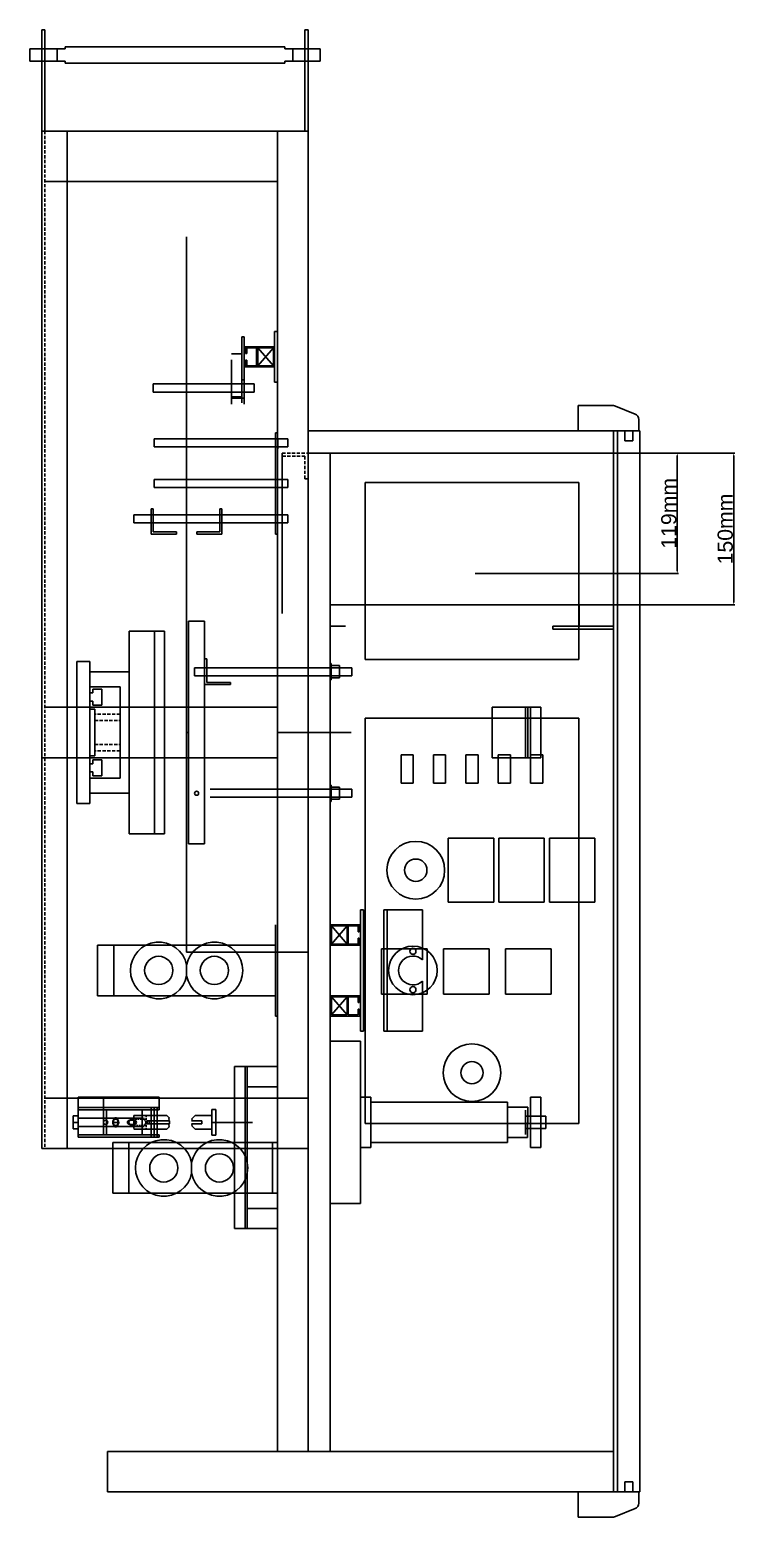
# Model space of a CAD drawing. Header units: centimetres. Extents: x -10816 to 16897, y 31630 to 109107.
# Drawn here: x -4072 to -3375, y 31630 to 33099 of the extents above; entities that cross this region are included whole.
import ezdxf

# ---------------------------------------------------------------- set-up
doc = ezdxf.new("R2010")
doc.units = ezdxf.units.CM
doc.header["$LTSCALE"] = 0.5
doc.linetypes.add('DASHED2', pattern=[9.525, 6.35, -3.175])
doc.linetypes.add('TRAZOS2', pattern=[9.525, 6.35, -3.175])
doc.styles.get("Standard").update_dxf_attribs({"font": 'arial.ttf'})
doc.dimstyles.new('ISO-25', dxfattribs={"dimtxt": 15, "dimasz": 2.5, "dimexe": 1.25, "dimexo": 0.625, "dimtad": 1, "dimtxsty": 'Standard', "dimcen": 2.5, "dimclrd": 1, "dimclre": 1, "dimadec": 0, "dimazin": 0, "dimtfac": 1, "dimtmove": 0, "dimatfit": 3, "dimfxl": 1, "dimarcsym": 0})

# ---------------------------------------------------------------- blocks, each defined once
blk = doc.blocks.new('*D118')
at = {"color": 1, "lineweight": -2, "transparency": 16777216}
for p, q in [((-3494.1, 32680.9), (-3374.8, 32680.9)), ((-3376.1, 32678.4), (-3376.1, 32533.4)), ((-3494.1, 32530.9), (-3374.8, 32530.9))]:
    blk.add_line(p, q, dxfattribs=at)
at = {"color": 1, "transparency": 16777216}
for points in [[(-3376.5, 32678.4), (-3375.7, 32678.4), (-3376.1, 32680.9)], [(-3376.5, 32533.4), (-3375.7, 32533.4), (-3376.1, 32530.9)]]:
    blk.add_solid(points, dxfattribs=at)
at = {"layer": 'Defpoints', "color": 0, "transparency": 16777216}
for p in [(-3494.8, 32680.9), (-3494.8, 32530.9), (-3376.1, 32530.9)]:
    blk.add_point(p, dxfattribs=at)
at = {"color": 0, "transparency": 16777216, "insert": (-3384.4, 32605.9), "char_height": 15, "attachment_point": 5, "rotation": 90}
blk.add_mtext('150mm', dxfattribs=at)
blk = doc.blocks.new('*D119')
at = {"color": 1, "lineweight": -2, "transparency": 16777216}
for p, q in [((-3494.1, 32680.9), (-3430.5, 32680.9)), ((-3431.8, 32678.4), (-3431.8, 32564.4)), ((-3494.1, 32561.9), (-3430.5, 32561.9))]:
    blk.add_line(p, q, dxfattribs=at)
at = {"color": 1, "transparency": 16777216}
for points in [[(-3432.2, 32678.4), (-3431.4, 32678.4), (-3431.8, 32680.9)], [(-3432.2, 32564.4), (-3431.4, 32564.4), (-3431.8, 32561.9)]]:
    blk.add_solid(points, dxfattribs=at)
at = {"layer": 'Defpoints', "color": 0, "transparency": 16777216}
for p in [(-3494.8, 32680.9), (-3494.8, 32561.9), (-3431.8, 32561.9)]:
    blk.add_point(p, dxfattribs=at)
at = {"color": 0, "transparency": 16777216, "insert": (-3440.1, 32621.4), "char_height": 15, "attachment_point": 5, "rotation": 90}
blk.add_mtext('119mm', dxfattribs=at)

msp = doc.modelspace()

# ---------------------------------------------------------------- linework, layer by layer
for p, q in [((-4059.761, 32998.938), (-4059.761, 33098.938)), ((-4059.761, 33098.938), (-4056.761, 33098.938)), ((-4056.761, 33098.938), (-4056.761, 32998.938)), ((-4056.761, 33098.938), (-4056.761, 33073.938)), ((-3796.761, 33098.938), (-3799.761, 33098.938)), ((-3799.761, 33098.938), (-3799.761, 32998.938)), ((-3796.761, 32998.938), (-3796.761, 33098.938)), ((-4036.811, 33081.938), (-3819.761, 33081.938)), ((-4036.761, 33081.938), (-4036.761, 33081.938)), ((-4036.761, 33081.938), (-4036.761, 33079.938)), ((-3819.761, 33081.938), (-3819.761, 33079.938)), ((-4071.761, 33067.938), (-4071.761, 33079.938)), ((-4036.761, 33079.938), (-4071.761, 33079.938)), ((-4071.761, 33079.938), (-4071.761, 33067.938)), ((-4071.761, 33067.938), (-4036.761, 33067.938)), ((-4036.761, 33079.938), (-4044.761, 33079.938)), ((-4044.761, 33079.938), (-4044.761, 33067.938)), ((-4036.761, 33067.938), (-4036.761, 33065.938)), ((-3819.761, 33079.938), (-3784.761, 33079.938)), ((-3819.761, 33079.938), (-3811.761, 33079.938)), ((-3784.761, 33067.938), (-3819.761, 33067.938)), ((-3819.761, 33067.938), (-3819.761, 33065.938)), ((-3811.761, 33079.938), (-3811.761, 33067.938)), ((-3796.761, 33079.938), (-3796.761, 33067.938)), ((-3796.761, 33067.938), (-3796.761, 33073.938)), ((-3784.761, 33079.938), (-3784.761, 33067.938)), ((-3784.761, 33079.938), (-3784.761, 33067.938)), ((-3819.761, 33065.938), (-4036.761, 33065.938)), ((-4059.761, 32998.938), (-4059.761, 31993.938)), ((-3796.761, 32998.938), (-4059.761, 32998.938)), ((-4036.761, 32998.938), (-4056.761, 32998.938)), ((-4034.761, 31993.938), (-4034.761, 32998.938)), ((-4029.261, 32998.938), (-3804.261, 32998.938)), ((-3796.761, 32998.938), (-3896.761, 32998.938)), ((-3826.761, 32998.938), (-3826.761, 31694.938)), ((-3796.761, 32998.938), (-3796.761, 31694.938)), ((-4056.761, 32948.938), (-3826.761, 32948.938)), ((-3916.761, 32187.938), (-3916.761, 32894.277)), ((-3862.258, 32795.558), (-3859.858, 32795.558)), ((-3862.258, 32795.558), (-3862.258, 32778.938)), ((-3862.161, 32730.508), (-3862.161, 32789.558)), ((-3859.858, 32795.558), (-3859.858, 32785.938)), ((-3859.858, 32795.558), (-3859.858, 32775.938)), ((-3859.761, 32789.558), (-3859.761, 32729.098)), ((-3826.858, 32800.938), (-3829.858, 32800.938)), ((-3829.858, 32800.938), (-3829.858, 32750.938)), ((-3826.858, 32750.938), (-3826.858, 32800.938)), ((-3862.258, 32778.938), (-3872.458, 32778.938)), ((-3859.858, 32785.938), (-3829.858, 32785.938)), ((-3859.858, 32784.838), (-3859.858, 32785.938)), ((-3859.858, 32785.938), (-3842.896, 32785.938)), ((-3858.558, 32784.838), (-3859.858, 32784.838)), ((-3859.858, 32784.838), (-3858.558, 32784.838)), ((-3858.558, 32784.838), (-3858.558, 32779.158)), ((-3858.558, 32779.158), (-3857.308, 32779.158)), ((-3847.558, 32784.838), (-3857.308, 32784.838)), ((-3857.308, 32779.158), (-3857.308, 32784.838)), ((-3847.558, 32767.038), (-3847.558, 32784.838)), ((-3830.958, 32784.838), (-3846.458, 32784.838)), ((-3830.958, 32784.838), (-3846.458, 32784.838)), ((-3846.458, 32784.838), (-3846.458, 32767.038)), ((-3846.458, 32767.038), (-3830.958, 32784.838)), ((-3830.958, 32767.038), (-3846.458, 32784.838)), ((-3830.958, 32767.038), (-3830.958, 32784.838)), ((-3829.858, 32785.938), (-3829.858, 32765.938)), ((-3872.361, 32729.098), (-3872.361, 32772.938)), ((-3858.558, 32767.038), (-3859.858, 32767.038)), ((-3859.858, 32767.038), (-3858.558, 32767.038)), ((-3859.858, 32765.938), (-3859.858, 32767.038)), ((-3829.858, 32765.938), (-3859.858, 32765.938)), ((-3858.558, 32767.038), (-3858.558, 32772.718)), ((-3858.558, 32772.718), (-3857.308, 32772.718)), ((-3857.308, 32772.718), (-3857.308, 32767.038)), ((-3847.558, 32767.038), (-3857.308, 32767.038)), ((-3846.458, 32765.938), (-3847.558, 32765.938)), ((-3830.958, 32767.038), (-3846.458, 32767.038)), ((-3829.858, 32765.938), (-3844.858, 32765.938)), ((-3829.858, 32765.938), (-3830.958, 32765.938)), ((-3949.858, 32741.098), (-3949.858, 32749.098)), ((-3949.858, 32749.098), (-3849.858, 32749.098)), ((-3872.458, 32735.098), (-3872.458, 32751.188)), ((-3859.858, 32753.128), (-3862.258, 32753.128)), ((-3859.858, 32735.098), (-3859.858, 32753.128)), ((-3859.858, 32735.098), (-3859.858, 32745.098)), ((-3849.858, 32749.098), (-3849.858, 32741.098)), ((-3849.858, 32745.098), (-3849.858, 32741.098)), ((-3829.858, 32750.938), (-3826.858, 32750.938)), ((-3849.858, 32741.098), (-3949.858, 32741.098)), ((-3872.458, 32735.098), (-3872.458, 32736.508)), ((-3872.458, 32736.508), (-3862.258, 32736.508)), ((-3859.858, 32735.098), (-3872.458, 32735.098)), ((-3859.858, 32735.098), (-3862.258, 32735.098)), ((-3529.761, 32702.938), (-3529.761, 32727.938)), ((-3496.687, 32727.938), (-3529.761, 32727.938)), ((-3473.533, 32719.446), (-3492.973, 32727.222)), ((-3828.761, 32600.938), (-3828.761, 32700.938)), ((-3828.761, 32700.938), (-3826.761, 32700.938)), ((-3826.761, 32700.938), (-3826.761, 32600.938)), ((-3796.761, 32680.938), (-3796.761, 32702.938)), ((-3796.761, 32702.938), (-3494.761, 32702.938)), ((-3469.761, 32702.938), (-3529.761, 32702.938)), ((-3494.761, 32702.938), (-3494.761, 32680.938)), ((-3469.761, 32702.938), (-3494.761, 32702.938)), ((-3479.761, 32702.938), (-3490.761, 32702.938)), ((-3490.761, 32702.938), (-3490.761, 31654.938)), ((-3479.761, 32702.938), (-3483.761, 32702.938)), ((-3483.761, 32702.938), (-3483.761, 32692.938)), ((-3469.761, 32702.938), (-3479.761, 32702.938)), ((-3468.761, 32702.938), (-3479.761, 32702.938)), ((-3475.761, 32692.938), (-3475.761, 32702.938)), ((-3469.761, 32713.875), (-3469.761, 32702.938)), ((-3468.761, 31654.938), (-3468.761, 32702.938)), ((-3816.761, 32694.938), (-3948.761, 32694.938)), ((-3948.761, 32694.938), (-3948.761, 32686.938)), ((-3816.761, 32686.938), (-3948.761, 32686.938)), ((-3916.858, 32686.938), (-3931.858, 32686.938)), ((-3826.664, 32694.938), (-3826.664, 32684.938)), ((-3816.761, 32694.938), (-3816.761, 32686.938)), ((-3796.761, 32694.938), (-3796.761, 32676.938)), ((-3483.761, 32692.938), (-3475.761, 32692.938)), ((-3822.161, 32677.938), (-3822.161, 32522.48)), ((-3796.761, 31694.938), (-3796.761, 32680.938)), ((-3774.761, 32680.938), (-3796.761, 32680.938)), ((-3494.761, 32680.938), (-3774.761, 32680.938)), ((-3774.761, 32680.938), (-3774.761, 31694.938)), ((-3774.761, 32680.938), (-3774.761, 32560.938)), ((-3774.761, 32680.938), (-3774.761, 32540.938)), ((-3494.761, 31694.938), (-3494.761, 32680.938)), ((-3828.761, 32660.938), (-3828.761, 32640.938)), ((-3828.761, 32660.938), (-3828.761, 32640.938)), ((-3816.761, 32654.938), (-3948.761, 32654.938)), ((-3948.761, 32646.938), (-3948.761, 32654.938)), ((-3816.761, 32646.938), (-3948.761, 32646.938)), ((-3816.761, 32654.938), (-3816.761, 32646.938)), ((-3740.261, 32476.938), (-3740.261, 32651.938)), ((-3740.261, 32651.938), (-3529.261, 32651.938)), ((-3529.261, 32651.938), (-3529.261, 32476.938)), ((-3816.761, 32619.938), (-3968.761, 32619.938)), ((-3968.761, 32611.938), (-3968.761, 32619.938)), ((-3816.761, 32611.938), (-3968.761, 32611.938)), ((-3949.761, 32625.938), (-3951.761, 32625.938)), ((-3951.761, 32625.938), (-3951.761, 32600.938)), ((-3949.761, 32602.938), (-3949.761, 32625.938)), ((-3883.761, 32602.938), (-3883.761, 32625.938)), ((-3883.761, 32625.938), (-3881.761, 32625.938)), ((-3881.761, 32625.938), (-3881.761, 32600.938)), ((-3828.761, 32600.938), (-3828.761, 32615.938)), ((-3816.761, 32619.938), (-3816.761, 32611.938)), ((-3951.761, 32600.938), (-3926.761, 32600.938)), ((-3926.761, 32602.938), (-3949.761, 32602.938)), ((-3926.761, 32600.938), (-3926.761, 32602.938)), ((-3906.761, 32600.938), (-3906.761, 32602.938)), ((-3906.761, 32602.938), (-3883.761, 32602.938)), ((-3881.761, 32600.938), (-3906.761, 32600.938)), ((-3826.761, 32600.938), (-3828.761, 32600.938)), ((-3494.761, 32576.938), (-3494.761, 32558.938)), ((-3494.761, 32561.938), (-3631.563, 32561.938)), ((-3494.761, 32543.938), (-3494.761, 32561.938)), ((-3494.761, 32543.938), (-3494.761, 32561.938)), ((-3494.761, 32543.938), (-3494.761, 32561.938)), ((-3774.761, 32540.938), (-3774.761, 32550.938)), ((-3774.761, 32530.938), (-3774.761, 32543.938)), ((-3774.761, 31694.938), (-3774.761, 32540.938)), ((-3774.761, 32540.938), (-3774.761, 32502.438)), ((-3494.761, 32530.938), (-3494.761, 32543.938)), ((-3826.761, 32525.438), (-3826.761, 32475.438)), ((-3774.761, 32532.188), (-3774.761, 32511.188)), ((-3774.761, 32530.938), (-3740.761, 32530.938)), ((-3494.761, 32530.938), (-3528.761, 32530.938)), ((-3528.761, 32530.938), (-3528.761, 32509.938)), ((-3914.761, 32514.938), (-3898.891, 32514.938)), ((-3914.761, 32294.938), (-3914.761, 32514.938)), ((-3898.891, 32514.938), (-3898.891, 32294.938)), ((-3774.761, 32502.438), (-3774.761, 32512.438)), ((-3774.761, 32509.938), (-3759.761, 32509.938)), ((-3494.761, 32509.938), (-3554.761, 32509.938)), ((-3554.761, 32509.938), (-3554.761, 32506.938)), ((-3494.761, 32509.938), (-3509.761, 32509.938)), ((-3494.761, 32506.938), (-3494.761, 32509.938)), ((-3973.513, 32504.938), (-3938.513, 32504.938)), ((-3826.761, 32475.438), (-3826.761, 32500.438)), ((-3774.761, 31694.938), (-3774.761, 32508.438)), ((-3774.761, 31694.938), (-3774.761, 32502.438)), ((-3554.761, 32506.938), (-3494.761, 32506.938)), ((-3494.761, 32484.78), (-3494.761, 32502.78)), ((-4025.113, 32474.938), (-4012.413, 32474.938)), ((-4025.113, 32334.938), (-4025.113, 32474.938)), ((-4025.113, 32474.938), (-4025.113, 32464.938)), ((-4012.413, 32474.938), (-4012.413, 32334.938)), ((-4012.413, 32464.938), (-3973.513, 32464.938)), ((-3973.513, 32404.938), (-3973.513, 32464.938)), ((-3753.461, 32468.938), (-3908.891, 32468.938)), ((-3908.891, 32468.938), (-3908.891, 32460.938)), ((-3898.891, 32477.638), (-3898.891, 32452.238)), ((-3896.891, 32477.638), (-3898.891, 32477.638)), ((-3896.891, 32454.238), (-3896.891, 32477.638)), ((-3773.761, 32472.938), (-3774.761, 32472.938)), ((-3774.761, 32472.938), (-3774.761, 32464.938)), ((-3774.761, 32468.938), (-3774.761, 32460.938)), ((-3774.761, 32464.938), (-3774.761, 32456.938)), ((-3773.761, 32456.938), (-3773.761, 32472.938)), ((-3773.761, 32464.938), (-3773.761, 32470.938)), ((-3773.761, 32470.938), (-3765.761, 32470.938)), ((-3773.761, 32458.938), (-3773.761, 32464.938)), ((-3765.761, 32470.938), (-3765.761, 32458.938)), ((-3753.461, 32460.938), (-3753.461, 32468.938)), ((-3529.261, 32476.938), (-3740.261, 32476.938)), ((-3494.761, 32469.938), (-3494.761, 32456.938)), ((-3908.891, 32460.938), (-3753.461, 32460.938)), ((-3898.891, 32452.238), (-3873.491, 32452.238)), ((-3873.491, 32454.238), (-3896.891, 32454.238)), ((-3873.491, 32452.238), (-3873.491, 32454.238)), ((-3774.761, 32456.938), (-3773.761, 32456.938)), ((-3765.761, 32458.938), (-3773.761, 32458.938)), ((-3982.413, 32449.938), (-4012.413, 32449.938)), ((-4012.413, 32449.938), (-4012.413, 32448.838)), ((-4012.413, 32448.838), (-4012.413, 32443.938)), ((-4012.413, 32443.938), (-4009.413, 32443.938)), ((-4012.413, 32431.038), (-4012.413, 32435.938)), ((-4012.413, 32435.938), (-4009.413, 32435.938)), ((-4000.413, 32447.838), (-4009.413, 32447.838)), ((-4009.413, 32443.938), (-4009.413, 32447.838)), ((-4009.413, 32435.938), (-4009.413, 32432.038)), ((-4000.413, 32447.838), (-4000.413, 32432.038)), ((-3999.013, 32449.938), (-4000.113, 32449.938)), ((-3982.413, 32449.938), (-3997.413, 32449.938)), ((-3982.413, 32449.938), (-3983.513, 32449.938)), ((-3982.413, 32429.938), (-3982.413, 32449.938)), ((-3796.761, 32441.938), (-3796.761, 32216.938)), ((-3494.761, 32348.938), (-3494.761, 32438.938)), ((-4056.761, 32429.938), (-3826.761, 32429.938)), ((-4012.413, 32431.038), (-4012.413, 32427.938)), ((-4012.413, 32427.938), (-4007.413, 32427.938)), ((-4000.413, 32432.038), (-4009.413, 32432.038)), ((-4007.413, 32427.938), (-4007.413, 32381.938)), ((-4007.413, 32422.938), (-4007.413, 32416.938)), ((-3982.413, 32379.938), (-3982.413, 32429.938)), ((-3982.413, 32429.938), (-3982.413, 32422.938)), ((-3826.761, 32429.938), (-3826.761, 32379.938)), ((-4007.413, 32400.938), (-4007.413, 32408.938)), ((-3740.261, 32018.938), (-3740.261, 32418.938)), ((-3740.261, 32418.938), (-3529.261, 32418.938)), ((-3529.261, 32018.938), (-3529.261, 32418.938)), ((-4007.413, 32386.938), (-4007.413, 32392.938)), ((-3982.413, 32404.938), (-3982.413, 32400.938)), ((-3916.761, 32404.938), (-3914.761, 32404.938)), ((-3914.761, 32404.938), (-3914.761, 32391.749)), ((-3826.761, 32379.938), (-3826.761, 32404.938)), ((-3826.761, 32404.938), (-3754.002, 32404.938)), ((-3826.761, 32394.938), (-3826.761, 32344.938)), ((-3754.002, 32404.938), (-3796.761, 32404.938)), ((-3826.761, 32379.938), (-4059.761, 32379.938)), ((-4012.413, 32381.938), (-4007.413, 32381.938)), ((-4012.413, 32378.838), (-4012.413, 32381.938)), ((-4012.413, 32378.838), (-4012.413, 32373.938)), ((-4000.413, 32377.838), (-4009.413, 32377.838)), ((-4009.413, 32373.938), (-4009.413, 32377.838)), ((-4000.413, 32362.038), (-4000.413, 32377.838)), ((-3982.413, 32379.938), (-3982.413, 32386.938)), ((-3982.413, 32379.938), (-3982.413, 32359.938)), ((-3704.761, 32382.938), (-3692.761, 32382.938)), ((-3704.761, 32354.938), (-3704.761, 32382.938)), ((-3692.761, 32382.938), (-3692.761, 32354.938)), ((-3672.761, 32382.938), (-3660.761, 32382.938)), ((-3672.761, 32354.938), (-3672.761, 32382.938)), ((-3660.761, 32382.938), (-3660.761, 32354.938)), ((-3640.761, 32382.938), (-3628.761, 32382.938)), ((-3640.761, 32354.938), (-3640.761, 32382.938)), ((-3628.761, 32382.938), (-3628.761, 32354.938)), ((-3596.761, 32382.938), (-3608.761, 32382.938)), ((-3608.761, 32382.938), (-3608.761, 32354.938)), ((-3596.761, 32354.938), (-3596.761, 32382.938)), ((-3564.761, 32382.938), (-3576.761, 32382.938)), ((-3576.761, 32382.938), (-3576.761, 32354.938)), ((-3564.761, 32354.938), (-3564.761, 32382.938)), ((-4012.413, 32373.938), (-4009.413, 32373.938)), ((-4012.413, 32361.038), (-4012.413, 32365.938)), ((-4012.413, 32365.938), (-4009.413, 32365.938)), ((-4009.413, 32365.938), (-4009.413, 32362.038)), ((-4012.413, 32359.938), (-4012.413, 32361.038)), ((-3982.413, 32359.938), (-4012.413, 32359.938)), ((-4000.413, 32362.038), (-4009.413, 32362.038)), ((-3999.013, 32359.938), (-4000.113, 32359.938)), ((-3982.413, 32359.938), (-3997.413, 32359.938)), ((-3982.413, 32359.938), (-3983.513, 32359.938)), ((-3753.461, 32348.938), (-3893.461, 32348.938)), ((-3773.761, 32352.938), (-3774.761, 32352.938)), ((-3774.761, 32352.938), (-3774.761, 32344.938)), ((-3774.761, 32348.938), (-3774.761, 32340.938)), ((-3773.761, 32336.938), (-3773.761, 32352.938)), ((-3773.761, 32344.938), (-3773.761, 32350.938)), ((-3773.761, 32350.938), (-3765.761, 32350.938)), ((-3765.761, 32350.938), (-3765.761, 32338.938)), ((-3753.461, 32340.938), (-3753.461, 32348.938)), ((-3692.761, 32354.938), (-3704.761, 32354.938)), ((-3660.761, 32354.938), (-3672.761, 32354.938)), ((-3628.761, 32354.938), (-3640.761, 32354.938)), ((-3608.761, 32354.938), (-3596.761, 32354.938)), ((-3576.761, 32354.938), (-3564.761, 32354.938)), ((-4012.413, 32334.938), (-4025.113, 32334.938)), ((-4012.413, 32334.938), (-4012.413, 32344.938)), ((-4012.413, 32344.938), (-3973.513, 32344.938)), ((-3893.461, 32340.938), (-3753.461, 32340.938)), ((-3774.761, 32344.938), (-3774.761, 32336.938)), ((-3774.761, 32336.938), (-3773.761, 32336.938)), ((-3773.761, 32338.938), (-3773.761, 32344.938)), ((-3765.761, 32338.938), (-3773.761, 32338.938)), ((-3973.513, 32304.938), (-3938.513, 32304.938)), ((-3494.761, 32269.938), (-3494.761, 32309.938)), ((-3898.891, 32294.938), (-3914.761, 32294.938)), ((-3658.261, 32300.438), (-3658.261, 32237.438)), ((-3613.261, 32300.438), (-3658.261, 32300.438)), ((-3613.261, 32237.438), (-3613.261, 32300.438)), ((-3608.261, 32300.438), (-3608.261, 32237.438)), ((-3563.261, 32300.438), (-3608.261, 32300.438)), ((-3563.261, 32237.438), (-3563.261, 32300.438)), ((-3558.261, 32300.438), (-3558.261, 32237.438)), ((-3513.261, 32300.438), (-3558.261, 32300.438)), ((-3513.261, 32237.438), (-3513.261, 32300.438)), ((-3658.261, 32237.438), (-3613.261, 32237.438)), ((-3608.261, 32237.438), (-3563.261, 32237.438)), ((-3558.261, 32237.438), (-3513.261, 32237.438)), ((-3828.761, 32169.938), (-3828.761, 32214.938)), ((-3826.761, 32214.938), (-3826.761, 32124.938)), ((-3988.761, 32194.938), (-4004.761, 32194.938)), ((-4004.761, 32194.938), (-4004.761, 32144.938)), ((-3828.761, 32194.938), (-3988.761, 32194.938)), ((-3988.761, 32194.938), (-3988.761, 32144.938)), ((-3796.761, 32187.938), (-3916.761, 32187.938)), ((-3864.261, 32194.938), (-3828.761, 32194.938)), ((-3828.761, 32144.938), (-3828.761, 32194.938)), ((-3826.761, 32194.938), (-3826.761, 32144.938)), ((-3724.011, 32191.438), (-3679.011, 32191.438)), ((-3724.011, 32146.438), (-3724.011, 32191.438)), ((-3679.011, 32191.438), (-3679.011, 32146.438)), ((-3662.761, 32191.438), (-3617.761, 32191.438)), ((-3662.761, 32146.438), (-3662.761, 32191.438)), ((-3617.761, 32191.438), (-3617.761, 32146.438)), ((-3556.511, 32191.438), (-3601.511, 32191.438)), ((-3601.511, 32191.438), (-3601.511, 32146.438)), ((-3556.511, 32146.438), (-3556.511, 32191.438)), ((-3916.761, 32175.205), (-3916.761, 32164.67)), ((-3828.761, 32124.938), (-3828.761, 32169.938)), ((-3826.761, 32144.938), (-3826.761, 32169.938)), ((-3796.761, 32166.938), (-3796.761, 32091.938)), ((-4004.761, 32144.938), (-3988.761, 32144.938)), ((-3828.761, 32144.938), (-3988.761, 32144.938)), ((-3828.761, 32144.938), (-3864.261, 32144.938)), ((-3679.011, 32146.438), (-3724.011, 32146.438)), ((-3617.761, 32146.438), (-3662.761, 32146.438)), ((-3601.511, 32146.438), (-3556.511, 32146.438)), ((-3826.761, 32124.938), (-3828.761, 32124.938)), ((-3744.761, 32099.938), (-3774.761, 32099.938)), ((-3744.761, 31939.938), (-3744.761, 32099.938)), ((-3494.761, 32103.938), (-3494.761, 32085.938)), ((-3494.761, 32085.938), (-3494.761, 32035.938)), ((-3856.761, 32074.938), (-3869.261, 32074.938)), ((-3869.261, 32074.938), (-3869.261, 31914.938)), ((-3858.761, 32074.938), (-3856.761, 32074.938)), ((-3856.761, 32074.938), (-3858.761, 32074.938)), ((-3858.761, 32074.938), (-3858.761, 31914.938)), ((-3856.761, 32074.938), (-3826.761, 32074.938)), ((-3856.761, 32054.938), (-3856.761, 32074.938)), ((-3856.761, 32074.938), (-3856.761, 31914.938)), ((-3826.761, 32074.938), (-3826.761, 32054.938)), ((-3826.761, 32054.938), (-3856.761, 32054.938)), ((-3826.761, 32054.938), (-3826.761, 31984.938)), ((-4056.761, 32043.938), (-3796.761, 32043.938)), ((-3826.761, 32044.938), (-3826.761, 31994.938)), ((-3796.761, 32041.938), (-3796.761, 31966.938)), ((-3744.761, 32044.938), (-3744.761, 31994.938)), ((-3744.761, 32044.938), (-3734.761, 32044.938)), ((-3734.761, 32044.938), (-3734.761, 31994.938)), ((-3599.761, 32039.938), (-3734.761, 32039.938)), ((-3734.761, 32039.938), (-3734.761, 31999.938)), ((-3599.761, 32019.938), (-3599.761, 32039.938)), ((-4028.761, 32026.238), (-4028.761, 32013.638)), ((-4023.761, 32026.238), (-4028.761, 32026.238)), ((-4028.761, 32026.238), (-4028.761, 32019.938)), ((-4023.761, 32013.638), (-4023.761, 32026.238)), ((-3936.311, 32026.538), (-3968.761, 32026.538)), ((-3951.761, 32034.738), (-3951.761, 32032.338)), ((-3951.761, 32005.138), (-3951.761, 32034.738)), ((-3948.761, 32034.738), (-3948.761, 32005.138)), ((-3945.761, 32034.738), (-3945.761, 32032.338)), ((-3945.761, 32005.138), (-3945.761, 32034.738)), ((-3934.611, 32024.838), (-3933.761, 32023.988)), ((-3908.361, 32026.538), (-3891.761, 32026.538)), ((-3891.761, 32019.938), (-3891.761, 32032.638)), ((-3891.761, 32032.638), (-3887.761, 32032.638)), ((-3891.761, 32026.538), (-3891.761, 32013.338)), ((-3887.761, 32007.238), (-3887.761, 32032.638)), ((-3599.761, 32034.938), (-3599.761, 32004.938)), ((-3599.761, 32034.938), (-3579.661, 32034.938)), ((-3581.761, 32031.938), (-3581.761, 32007.938)), ((-3581.761, 32025.938), (-3561.761, 32025.938)), ((-3579.661, 32034.938), (-3579.661, 32018.938)), ((-3561.761, 32025.938), (-3561.761, 32013.907)), ((-4028.761, 32019.938), (-4023.761, 32019.938)), ((-4028.761, 32013.638), (-4023.761, 32013.638)), ((-4023.761, 32019.938), (-4023.761, 32023.938)), ((-4023.761, 32023.938), (-3960.761, 32023.938)), ((-4023.761, 32015.938), (-4023.761, 32019.938)), ((-3960.761, 32015.938), (-4023.761, 32015.938)), ((-3988.861, 32019.938), (-3984.661, 32019.938)), ((-3936.311, 32013.338), (-3968.761, 32013.338)), ((-3960.761, 32023.938), (-3960.761, 32015.938)), ((-3955.761, 32021.438), (-3955.761, 32018.438)), ((-3955.761, 32018.438), (-3955.761, 32021.438)), ((-3955.761, 32021.438), (-3934.611, 32021.438)), ((-3934.611, 32018.438), (-3955.761, 32018.438)), ((-3953.761, 32021.438), (-3953.761, 32018.438)), ((-3933.761, 32021.438), (-3953.761, 32021.438)), ((-3953.761, 32021.438), (-3948.761, 32021.438)), ((-3953.761, 32018.438), (-3933.761, 32018.438)), ((-3948.761, 32021.438), (-3948.761, 32018.438)), ((-3934.611, 32023.138), (-3933.761, 32023.988)), ((-3934.611, 32023.138), (-3933.761, 32022.288)), ((-3934.611, 32021.438), (-3933.761, 32022.288)), ((-3934.611, 32018.438), (-3933.761, 32017.588)), ((-3934.611, 32016.738), (-3933.761, 32017.588)), ((-3934.611, 32016.738), (-3933.761, 32015.888)), ((-3934.611, 32015.038), (-3933.761, 32015.888)), ((-3933.761, 32018.438), (-3933.761, 32021.438)), ((-3911.761, 32023.138), (-3910.911, 32023.988)), ((-3911.761, 32023.138), (-3910.911, 32022.288)), ((-3911.761, 32021.438), (-3910.911, 32022.288)), ((-3911.761, 32021.438), (-3901.761, 32021.438)), ((-3911.761, 32018.438), (-3901.761, 32018.438)), ((-3911.761, 32018.438), (-3910.911, 32017.588)), ((-3911.761, 32016.738), (-3910.911, 32017.588)), ((-3911.761, 32016.738), (-3910.911, 32015.888)), ((-3908.361, 32013.338), (-3891.761, 32013.338)), ((-3901.761, 32021.438), (-3901.761, 32018.438)), ((-3901.761, 32018.438), (-3901.761, 32021.438)), ((-3891.761, 32019.938), (-3891.761, 32007.238)), ((-3891.761, 32019.938), (-3851.761, 32019.938)), ((-3529.261, 32018.938), (-3740.261, 32018.938)), ((-3599.761, 31999.938), (-3599.761, 32019.938)), ((-3561.761, 32013.907), (-3581.761, 32013.938)), ((-3579.761, 32004.938), (-3579.761, 32019.938)), ((-3973.761, 31999.938), (-3989.761, 31999.938)), ((-3989.761, 31999.938), (-3989.761, 31949.938)), ((-3826.761, 31999.938), (-3973.761, 31999.938)), ((-3973.761, 31999.938), (-3973.761, 31949.938)), ((-3891.761, 32007.238), (-3887.761, 32007.238)), ((-3831.761, 31949.938), (-3831.761, 31999.938)), ((-3831.761, 31999.938), (-3826.761, 31999.938)), ((-3826.761, 31999.938), (-3826.761, 31949.938)), ((-3744.761, 31994.938), (-3734.761, 31994.938)), ((-3734.761, 31999.938), (-3599.761, 31999.938)), ((-3599.761, 32004.938), (-3579.761, 32004.938)), ((-3796.761, 31993.938), (-4059.761, 31993.938)), ((-3911.761, 31980.205), (-3911.761, 31969.67)), ((-3989.761, 31949.938), (-3973.761, 31949.938)), ((-3826.761, 31949.938), (-3973.761, 31949.938)), ((-3826.761, 31949.938), (-3831.761, 31949.938)), ((-3774.761, 31939.938), (-3744.761, 31939.938)), ((-3826.761, 31934.938), (-3856.761, 31934.938)), ((-3856.761, 31934.938), (-3856.761, 31914.938)), ((-3826.761, 31914.938), (-3826.761, 31934.938)), ((-3869.261, 31914.938), (-3858.761, 31914.938)), ((-3856.761, 31914.938), (-3858.761, 31914.938)), ((-3858.761, 31914.938), (-3856.761, 31914.938)), ((-3856.761, 31914.938), (-3826.761, 31914.938)), ((-3826.761, 31914.938), (-3826.761, 31904.938)), ((-3796.761, 31694.938), (-3796.761, 31869.938)), ((-3494.761, 31694.938), (-3994.761, 31694.938)), ((-3994.761, 31694.938), (-3994.761, 31654.938)), ((-3826.761, 31694.938), (-3796.761, 31694.938)), ((-3774.761, 31694.938), (-3796.761, 31694.938)), ((-3494.761, 31654.938), (-3494.761, 31694.938)), ((-3483.761, 31654.938), (-3483.761, 31664.938)), ((-3483.761, 31664.938), (-3475.761, 31664.938)), ((-3475.761, 31664.938), (-3475.761, 31654.938)), ((-3994.761, 31654.938), (-3494.761, 31654.938)), ((-3469.761, 31654.938), (-3529.761, 31654.938)), ((-3529.761, 31654.938), (-3529.761, 31629.938)), ((-3469.761, 31654.938), (-3494.761, 31654.938)), ((-3490.761, 31654.938), (-3468.761, 31654.938)), ((-3479.761, 31654.938), (-3490.761, 31654.938)), ((-3479.761, 31654.938), (-3483.761, 31654.938)), ((-3469.761, 31654.938), (-3479.761, 31654.938)), ((-3468.761, 31654.938), (-3479.761, 31654.938)), ((-3469.761, 31644), (-3469.761, 31654.938)), ((-3496.687, 31629.938), (-3529.761, 31629.938)), ((-3473.533, 31638.429), (-3492.973, 31630.653))]:
    msp.add_line(p, q)
at = {"linetype": 'DASHED2'}
for p, q in [((-4056.761, 32998.938), (-4056.761, 31993.938)), ((-3822.161, 32677.938), (-3822.161, 32680.938)), ((-3822.161, 32680.938), (-3796.761, 32680.938)), ((-3799.761, 32677.938), (-3822.161, 32677.938)), ((-3799.761, 32655.538), (-3799.761, 32677.938)), ((-3796.761, 32680.938), (-3796.761, 32655.938)), ((-3796.761, 32680.938), (-3796.761, 32655.538)), ((-3796.761, 32655.538), (-3799.761, 32655.538)), ((-3982.413, 32422.938), (-4007.413, 32422.938)), ((-4007.413, 32416.938), (-3982.413, 32416.938)), ((-4007.413, 32392.938), (-3982.413, 32392.938)), ((-3982.413, 32386.938), (-4007.413, 32386.938))]:
    msp.add_line(p, q, dxfattribs=at)
at = {"color": 6}
msp.add_line((-3774.761, 32530.938), (-3494.761, 32530.938), dxfattribs=at)
at = {"ltscale": 0.5}
for p, q in [((-3973.513, 32304.938), (-3973.513, 32504.938)), ((-3948.513, 32504.938), (-3948.513, 32304.938)), ((-3938.513, 32304.938), (-3938.513, 32504.938)), ((-3933.761, 32023.988), (-3936.311, 32026.538)), ((-3911.761, 32023.138), (-3908.361, 32026.538)), ((-3933.761, 32015.888), (-3936.311, 32013.338)), ((-3911.761, 32016.738), (-3908.361, 32013.338))]:
    msp.add_line(p, q, dxfattribs=at)
at = {"color": 242, "true_color": 0xcd2027}
for p, q in [((-3982.413, 32429.938), (-3982.413, 32379.938)), ((-3998.761, 32044.938), (-3998.761, 32007.538)), ((-4023.761, 32032.338), (-4023.761, 32034.738)), ((-3998.761, 32032.338), (-4023.761, 32032.338)), ((-4023.761, 32032.338), (-4023.761, 32005.138))]:
    msp.add_line(p, q, dxfattribs=at)
at = {"color": 114, "true_color": 0x139b48}
for p, q in [((-3576.761, 32429.938), (-3614.761, 32429.938)), ((-3614.761, 32429.938), (-3614.761, 32379.938)), ((-3579.661, 32379.938), (-3579.661, 32429.938)), ((-3614.761, 32379.938), (-3576.761, 32379.938))]:
    msp.add_line(p, q, dxfattribs=at)
at = {"color": 146, "true_color": 0x105689}
for p, q in [((-3581.761, 32379.938), (-3581.761, 32429.938)), ((-3988.861, 32022.338), (-3988.861, 32017.538)), ((-3984.661, 32022.338), (-3984.661, 32017.538)), ((-3968.361, 32022.038), (-3973.161, 32022.038)), ((-3968.361, 32017.838), (-3973.161, 32017.838))]:
    msp.add_line(p, q, dxfattribs=at)
at = {"color": 240, "true_color": 0xed1f24}
for p, q in [((-3576.761, 32429.938), (-3566.761, 32429.938)), ((-3576.761, 32379.938), (-3576.761, 32429.938)), ((-3566.761, 32429.938), (-3566.761, 32379.938)), ((-3566.761, 32379.938), (-3576.761, 32379.938)), ((-3943.761, 32044.938), (-4023.761, 32044.938)), ((-4023.761, 32044.938), (-4023.761, 32032.338)), ((-3943.761, 32032.338), (-3943.761, 32044.938)), ((-3576.761, 32044.938), (-3566.761, 32044.938)), ((-3576.761, 31994.938), (-3576.761, 32044.938)), ((-3566.761, 32044.938), (-3566.761, 31994.938)), ((-4023.761, 32034.738), (-3943.761, 32034.738)), ((-4023.761, 32032.338), (-3943.761, 32032.338)), ((-3943.761, 32034.738), (-3948.761, 32034.738)), ((-4023.761, 32007.538), (-3943.761, 32007.538)), ((-4023.761, 32005.138), (-3943.761, 32005.138)), ((-3943.761, 32007.538), (-3943.761, 32005.138)), ((-3566.761, 31994.938), (-3576.761, 31994.938))]:
    msp.add_line(p, q, dxfattribs=at)
at = {"color": 1}
for p, q in [((-3744.761, 32229.938), (-3744.761, 32109.938)), ((-3741.761, 32229.938), (-3744.761, 32229.938)), ((-3741.761, 32109.938), (-3741.761, 32229.938)), ((-3721.761, 32109.938), (-3721.761, 32229.938)), ((-3721.761, 32229.938), (-3718.541, 32229.938)), ((-3683.561, 32229.938), (-3721.761, 32229.938)), ((-3718.541, 32229.938), (-3718.541, 32109.938)), ((-3683.561, 32180.559), (-3683.561, 32229.938)), ((-3774.761, 32214.938), (-3744.761, 32214.938)), ((-3774.761, 32194.938), (-3774.761, 32214.938)), ((-3774.761, 32214.938), (-3759.761, 32214.938)), ((-3774.761, 32214.938), (-3773.661, 32214.938)), ((-3773.661, 32213.838), (-3773.661, 32196.038)), ((-3773.661, 32213.838), (-3758.161, 32213.838)), ((-3758.161, 32213.838), (-3773.661, 32196.038)), ((-3773.661, 32213.838), (-3758.161, 32196.038)), ((-3758.161, 32214.938), (-3757.061, 32214.938)), ((-3758.161, 32196.038), (-3758.161, 32213.838)), ((-3757.061, 32213.838), (-3757.061, 32196.038)), ((-3757.061, 32213.838), (-3747.311, 32213.838)), ((-3747.311, 32208.158), (-3747.311, 32213.838)), ((-3746.061, 32208.158), (-3747.311, 32208.158)), ((-3746.061, 32201.718), (-3747.311, 32201.718)), ((-3747.311, 32201.718), (-3747.311, 32196.038)), ((-3746.061, 32213.838), (-3744.761, 32213.838)), ((-3744.761, 32213.838), (-3746.061, 32213.838)), ((-3746.061, 32213.838), (-3746.061, 32208.158)), ((-3746.061, 32196.038), (-3746.061, 32201.718)), ((-3744.761, 32214.938), (-3744.761, 32213.838)), ((-3744.761, 32194.938), (-3774.761, 32194.938)), ((-3773.661, 32196.038), (-3758.161, 32196.038)), ((-3773.661, 32196.038), (-3758.161, 32196.038)), ((-3757.061, 32196.038), (-3747.311, 32196.038)), ((-3746.061, 32196.038), (-3744.761, 32196.038)), ((-3744.761, 32196.038), (-3746.061, 32196.038)), ((-3744.761, 32196.038), (-3744.761, 32194.938)), ((-3744.761, 32194.938), (-3744.761, 32144.938)), ((-3683.561, 32109.938), (-3683.561, 32159.316)), ((-3774.761, 32144.938), (-3744.761, 32144.938)), ((-3774.761, 32124.938), (-3774.761, 32144.938)), ((-3774.761, 32144.938), (-3759.761, 32144.938)), ((-3774.761, 32144.938), (-3773.661, 32144.938)), ((-3773.661, 32143.838), (-3773.661, 32126.038)), ((-3773.661, 32143.838), (-3758.161, 32143.838)), ((-3758.161, 32143.838), (-3773.661, 32126.038)), ((-3773.661, 32143.838), (-3758.161, 32126.038)), ((-3758.161, 32144.938), (-3757.061, 32144.938)), ((-3758.161, 32126.038), (-3758.161, 32143.838)), ((-3757.061, 32143.838), (-3757.061, 32126.038)), ((-3757.061, 32143.838), (-3747.311, 32143.838)), ((-3747.311, 32138.158), (-3747.311, 32143.838)), ((-3746.061, 32143.838), (-3744.761, 32143.838)), ((-3744.761, 32143.838), (-3746.061, 32143.838)), ((-3746.061, 32143.838), (-3746.061, 32138.158)), ((-3744.761, 32144.938), (-3744.761, 32143.838)), ((-3746.061, 32138.158), (-3747.311, 32138.158)), ((-3746.061, 32131.718), (-3747.311, 32131.718)), ((-3747.311, 32131.718), (-3747.311, 32126.038)), ((-3746.061, 32126.038), (-3746.061, 32131.718)), ((-3744.761, 32124.938), (-3774.761, 32124.938)), ((-3773.661, 32126.038), (-3758.161, 32126.038)), ((-3773.661, 32126.038), (-3758.161, 32126.038)), ((-3757.061, 32126.038), (-3747.311, 32126.038)), ((-3746.061, 32126.038), (-3744.761, 32126.038)), ((-3744.761, 32126.038), (-3746.061, 32126.038)), ((-3744.761, 32126.038), (-3744.761, 32124.938)), ((-3744.761, 32109.938), (-3741.761, 32109.938)), ((-3718.541, 32109.938), (-3721.761, 32109.938)), ((-3721.761, 32109.938), (-3683.561, 32109.938))]:
    msp.add_line(p, q, dxfattribs=at)
at = {"color": 85, "true_color": 0x58ba48}
for p, q in [((-3960.761, 32032.338), (-3998.761, 32032.338)), ((-3995.861, 32032.338), (-3995.861, 32007.538)), ((-3960.761, 32007.538), (-3960.761, 32032.338)), ((-3960.761, 32007.538), (-3998.761, 32007.538))]:
    msp.add_line(p, q, dxfattribs=at)
at = {"linetype": 'TRAZOS2'}
msp.add_line((-3968.761, 32026.538), (-3968.761, 32013.338), dxfattribs=at)
at = {"linetype": 'TRAZOS2', "ltscale": 0.5}
for p, q in [((-3968.761, 32026.538), (-3958.761, 32026.538)), ((-3960.761, 32013.338), (-3960.761, 32026.538)), ((-3960.761, 32026.538), (-3956.761, 32026.538)), ((-3956.761, 32026.538), (-3956.761, 32013.338)), ((-3968.761, 32015.938), (-3968.761, 32023.938)), ((-3968.761, 32023.938), (-3958.761, 32023.938)), ((-3958.761, 32022.938), (-3968.761, 32022.938)), ((-3968.761, 32019.938), (-3968.761, 32016.938)), ((-3968.761, 32016.938), (-3958.761, 32016.938)), ((-3958.761, 32015.938), (-3968.761, 32015.938)), ((-3958.761, 32013.338), (-3960.761, 32013.338)), ((-3956.761, 32019.938), (-3958.761, 32023.938)), ((-3958.761, 32022.938), (-3956.761, 32019.938)), ((-3956.761, 32019.938), (-3958.761, 32015.938)), ((-3956.761, 32019.938), (-3958.761, 32016.938))]:
    msp.add_line(p, q, dxfattribs=at)
for centre, radius in [((-3906.826, 32344.938), 2), ((-3690.261, 32268.938), 28.5), ((-3690.261, 32268.938), 11), ((-3944.261, 32169.938), 13.95), ((-3889.261, 32169.938), 13.95), ((-3634.761, 32068.938), 28.5), ((-3634.761, 32068.938), 11), ((-3939.261, 31974.938), 13.95), ((-3884.261, 31974.938), 13.95)]:
    msp.add_circle(centre, radius)
at = {"color": 1}
for centre, radius in [((-3693.061, 32169.938), 24), ((-3693.061, 32188.938), 3), ((-3693.061, 32150.938), 3)]:
    msp.add_circle(centre, radius, dxfattribs=at)
at = {"color": 146, "true_color": 0x105689}
msp.add_circle((-3996.761, 32019.938), 2.1, dxfattribs=at)
at = {"color": 85, "true_color": 0x58ba48}
for centre in [(-3986.761, 32019.938), (-3970.761, 32019.938)]:
    msp.add_circle(centre, 3, dxfattribs=at)
for centre, radius, start, end in [((-3496.687, 32717.938), 10, 68.198591, 90), ((-3475.761, 32713.875), 6, 0, 68.198591), ((-3944.261, 32169.938), 28, 10.844063, 349.155937), ((-3889.261, 32169.938), 28, 190.844063, 169.155937), ((-3939.261, 31974.938), 28, 10.844063, 349.155937), ((-3884.261, 31974.938), 28, 190.844063, 169.155937), ((-3475.761, 31644), 6, 291.801409, 0), ((-3496.687, 31639.938), 10, 270, 291.801409)]:
    msp.add_arc(centre, radius, start, end)
at = {"color": 1}
msp.add_arc((-3693.061, 32169.938), 14.25, 48.189685, 311.810315, dxfattribs=at)
at = {"color": 146, "true_color": 0x105689}
for centre, start, end in [((-3986.761, 32022.338), 0, 180), ((-3986.761, 32017.538), 180, 0), ((-3973.161, 32019.938), 90, 270), ((-3968.361, 32019.938), 270, 90)]:
    msp.add_arc(centre, 2.1, start, end, dxfattribs=at)

# ---------------------------------------------------------------- dimensions: what is measured, and where the dimension line sits
for base, p2, picture, middle in [((-3376.092, 32530.938), (-3494.761, 32530.938), '*D118', (-3384.376, 32605.938)), ((-3431.772, 32561.938), (-3494.761, 32561.938), '*D119', (-3440.055, 32621.438))]:
    dim = msp.add_linear_dim(base=base, p1=(-3494.761, 32680.938), p2=p2, angle=90, dimstyle='ISO-25', override={"dimpost": 'mm'})
    dim.commit()
    dim.dimension.update_dxf_attribs({"geometry": picture, "text_midpoint": middle})

doc.saveas('drawing.dxf')
